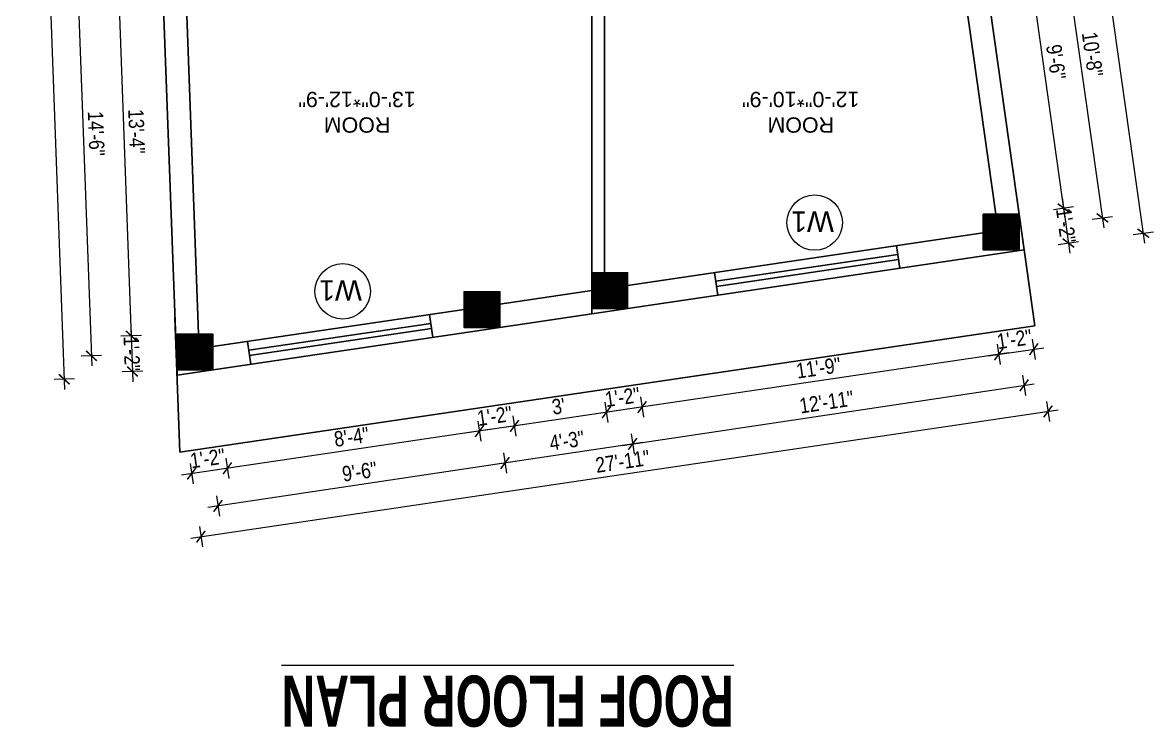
# Model space of a CAD drawing. Header units: inches. Extents: x -5142662 to -4941318, y -3361958 to -3160563.
# Drawn here: x -5005464.2 to -5005021.4, y -3262107.5 to -3261831.5 of the extents above; entities that cross this region are included whole.
import ezdxf

# ---------------------------------------------------------------- set-up
doc = ezdxf.new("R2010")
doc.units = ezdxf.units.IN
doc.header["$LTSCALE"] = 2
doc.header["$MEASUREMENT"] = 0
doc.header["$PDMODE"] = 34
doc.layers.get('0').update_dxf_attribs({"linetype": 'CONTINUOUS'})
doc.layers.get('DEFPOINTS').update_dxf_attribs({"color": 141, "linetype": 'CONTINUOUS'})
doc.layers.add('A-Hatch', color=7, linetype='CONTINUOUS')
for name, color, linetype, lineweight in [('Annotate-Lite.w', 177, 'CONTINUOUS', 9), ('DIM 1-100', 4, 'CONTINUOUS', 13), ('TEXT', 181, 'CONTINUOUS', 25), ('Text-100.w', 254, 'CONTINUOUS', 9)]:
    doc.layers.add(name, color=color, linetype=linetype, lineweight=lineweight)
doc.styles.add('Arial', font='arial.ttf', dxfattribs={"width": 0.8, "height": 12})
doc.styles.add('arial.', font='arial.ttf')
doc.styles.add('gaurav', font='arial.ttf')
doc.styles.get("Standard").update_dxf_attribs({"font": 'ARIALN.TTF'})
doc.dimstyles.new('1 by 96', dxfattribs={"dimtxt": 6, "dimasz": 4, "dimexe": 4, "dimexo": 4, "dimgap": 2, "dimtad": 1, "dimdec": 0, "dimzin": 0, "dimdsep": 46, "dimlunit": 4, "dimtxsty": 'Standard', "dimblk": 'ARCHTICK', "dimcen": 0, "dimdle": 4, "dimadec": 0, "dimazin": 0, "dimtfac": 1, "dimtdec": 0, "dimtix": 1, "dimtofl": 0, "dimtmove": 1, "dimatfit": 3, "dimldrblk": 'ARCHTICK', "dimfxl": 4, "dimfxlon": 1, "dimtolj": 1, "dimtzin": 0, "dimlwd": -1, "dimlwe": -1, "dimarcsym": 0})

# ---------------------------------------------------------------- blocks, each defined once
blk = doc.blocks.new('_ArchTick')
at = {"color": 0, "linetype": 'ByBlock', "const_width": 0.15}
blk.add_lwpolyline([(-0.5, -0.5), (0.5, 0.5)], dxfattribs=at)
blk = doc.blocks.new('*D1293')
at = {"layer": 'DEFPOINTS', "color": 0, "ltscale": 0.5, "transparency": 16777216}
for p in [(-5005091.82, -3261793.76), (-5005073.96, -3261906.51), (-5005056.56, -3261904.06)]:
    blk.add_point(p, dxfattribs=at)
at = {"layer": 'DIM 1-100', "color": 0, "ltscale": 0.5, "transparency": 16777216}
for p, q in [((-5005073.04, -3261787.08), (-5005056.01, -3261908.02)), ((-5005076.45, -3261791.6), (-5005068.52, -3261790.48)), ((-5005060.52, -3261904.61), (-5005052.6, -3261903.5))]:
    blk.add_line(p, q, dxfattribs=at)
at = {"layer": 'DIM 1-100', "color": 0, "ltscale": 0.5, "transparency": 16777216, "xscale": 4, "yscale": 4, "zscale": 4}
for p, rotation in [((-5005072.49, -3261791.04), 98.01894556998919), ((-5005056.56, -3261904.06), 278.0189455699892)]:
    blk.add_blockref('_ArchTick', p, dxfattribs=dict(at, rotation=rotation))
at = {"layer": 'DIM 1-100', "color": 0, "ltscale": 0.5, "transparency": 16777216, "insert": (-5005059.51, -3261846.84), "char_height": 6, "attachment_point": 5, "rotation": 278.0189}
blk.add_mtext('\\A1;9\'-6"', dxfattribs=at)
blk = doc.blocks.new('*D1294')
at = {"layer": 'DEFPOINTS', "color": 0, "ltscale": 0.5, "transparency": 16777216}
for p in [(-5005073.96, -3261906.51), (-5005054.63, -3261917.78), (-5005073.96, -3261920.51)]:
    blk.add_point(p, dxfattribs=at)
at = {"layer": 'DIM 1-100', "color": 0, "ltscale": 0.5, "transparency": 16777216}
for p, q in [((-5005057.12, -3261900.1), (-5005054.07, -3261921.74)), ((-5005060.52, -3261904.61), (-5005052.6, -3261903.5)), ((-5005058.59, -3261918.34), (-5005050.67, -3261917.23))]:
    blk.add_line(p, q, dxfattribs=at)
at = {"layer": 'DIM 1-100', "color": 0, "ltscale": 0.5, "transparency": 16777216, "xscale": 4, "yscale": 4, "zscale": 4}
for p, rotation in [((-5005056.56, -3261904.06), 98.01894556998919), ((-5005054.63, -3261917.78), 278.0189455699892)]:
    blk.add_blockref('_ArchTick', p, dxfattribs=dict(at, rotation=rotation))
at = {"layer": 'DIM 1-100', "color": 0, "ltscale": 0.5, "transparency": 16777216, "insert": (-5005055.6, -3261910.92), "char_height": 6, "attachment_point": 5, "rotation": 278.0189}
blk.add_mtext('\\A1;1\'-2"', dxfattribs=at)
blk = doc.blocks.new('*D1299')
at = {"layer": 'DEFPOINTS', "color": 0, "ltscale": 0.5, "transparency": 16777216}
for p in [(-5005098.82, -3261786.76), (-5005041.33, -3261907.92), (-5005080.96, -3261913.51)]:
    blk.add_point(p, dxfattribs=at)
at = {"layer": 'DIM 1-100', "color": 0, "ltscale": 0.5, "transparency": 16777216}
for p, q in [((-5005059.75, -3261777.22), (-5005040.78, -3261911.89)), ((-5005063.15, -3261781.74), (-5005055.23, -3261780.62)), ((-5005045.3, -3261908.48), (-5005037.37, -3261907.37))]:
    blk.add_line(p, q, dxfattribs=at)
at = {"layer": 'DIM 1-100', "color": 0, "ltscale": 0.5, "transparency": 16777216, "xscale": 4, "yscale": 4, "zscale": 4}
for p, rotation in [((-5005059.19, -3261781.18), 98.01894556998919), ((-5005041.33, -3261907.92), 278.0189455699892)]:
    blk.add_blockref('_ArchTick', p, dxfattribs=dict(at, rotation=rotation))
at = {"layer": 'DIM 1-100', "color": 0, "ltscale": 0.5, "transparency": 16777216, "insert": (-5005045.25, -3261843.85), "char_height": 6, "attachment_point": 5, "rotation": 278.0189}
blk.add_mtext('\\A1;10\'-8"', dxfattribs=at)
blk = doc.blocks.new('*D1300')
at = {"layer": 'DEFPOINTS', "color": 0, "ltscale": 0.5, "transparency": 16777216}
for p in [(-5005065.36, -3261629.69), (-5005112.03, -3261636.26), (-5005071.99, -3261920.51)]:
    blk.add_point(p, dxfattribs=at)
at = {"layer": 'DIM 1-100', "color": 0, "ltscale": 0.5, "transparency": 16777216}
for p, q in [((-5005024.76, -3261917.89), (-5005065.92, -3261625.73)), ((-5005069.32, -3261630.25), (-5005061.4, -3261629.13)), ((-5005029.28, -3261914.49), (-5005021.36, -3261913.37))]:
    blk.add_line(p, q, dxfattribs=at)
at = {"layer": 'DIM 1-100', "color": 0, "ltscale": 0.5, "transparency": 16777216, "xscale": 4, "yscale": 4, "zscale": 4}
for p, rotation in [((-5005065.36, -3261629.69), 98.01894551889023), ((-5005025.32, -3261913.93), 278.0189455188902)]:
    blk.add_blockref('_ArchTick', p, dxfattribs=dict(at, rotation=rotation))
at = {"layer": 'DIM 1-100', "color": 0, "ltscale": 0.5, "transparency": 16777216, "insert": (-5005040.33, -3261771.1), "char_height": 6, "attachment_point": 5, "rotation": 278.0189}
blk.add_mtext('\\A1;23\'-11"', dxfattribs=at)
blk = doc.blocks.new('*D1307')
at = {"layer": 'DEFPOINTS', "color": 0, "ltscale": 0.5, "transparency": 16777216}
for p in [(-5005410.2, -3261793.76), (-5005421.67, -3261954.11), (-5005403.71, -3261953.45)]:
    blk.add_point(p, dxfattribs=at)
at = {"layer": 'DIM 1-100', "color": 0, "ltscale": 0.5, "transparency": 16777216}
for p, q in [((-5005427.72, -3261790.41), (-5005421.52, -3261958.11)), ((-5005423.57, -3261794.26), (-5005431.56, -3261794.55)), ((-5005417.67, -3261953.96), (-5005425.67, -3261954.26))]:
    blk.add_line(p, q, dxfattribs=at)
at = {"layer": 'DIM 1-100', "color": 0, "ltscale": 0.5, "transparency": 16777216, "xscale": 4, "yscale": 4, "zscale": 4}
for p, rotation in [((-5005427.57, -3261794.41), 92.11435360314157), ((-5005421.67, -3261954.11), 272.1143536031416)]:
    blk.add_blockref('_ArchTick', p, dxfattribs=dict(at, rotation=rotation))
at = {"layer": 'DIM 1-100', "color": 0, "ltscale": 0.5, "transparency": 16777216, "insert": (-5005419.56, -3261874.07), "char_height": 6, "attachment_point": 5, "rotation": 272.1144}
blk.add_mtext('\\A1;13\'-4"', dxfattribs=at)
blk = doc.blocks.new('*D1308')
at = {"layer": 'DEFPOINTS', "color": 0, "ltscale": 0.5, "transparency": 16777216}
for p in [(-5005403.71, -3261953.45), (-5005421.16, -3261968.09), (-5005403.71, -3261967.45)]:
    blk.add_point(p, dxfattribs=at)
at = {"layer": 'DIM 1-100', "color": 0, "ltscale": 0.5, "transparency": 16777216}
for p, q in [((-5005421.82, -3261950.11), (-5005421.01, -3261972.09)), ((-5005417.67, -3261953.96), (-5005425.67, -3261954.26)), ((-5005417.16, -3261967.94), (-5005425.15, -3261968.24))]:
    blk.add_line(p, q, dxfattribs=at)
at = {"layer": 'DIM 1-100', "color": 0, "ltscale": 0.5, "transparency": 16777216, "xscale": 4, "yscale": 4, "zscale": 4}
for p, rotation in [((-5005421.67, -3261954.11), 92.11435360314157), ((-5005421.16, -3261968.09), 272.1143536031416)]:
    blk.add_blockref('_ArchTick', p, dxfattribs=dict(at, rotation=rotation))
at = {"layer": 'DIM 1-100', "color": 0, "ltscale": 0.5, "transparency": 16777216, "insert": (-5005421.41, -3261961.1), "char_height": 6, "attachment_point": 5, "rotation": 272.1144}
blk.add_mtext('\\A1;1\'-2"', dxfattribs=at)
blk = doc.blocks.new('*D1310')
at = {"layer": 'DEFPOINTS', "color": 0, "ltscale": 0.5, "transparency": 16777216}
for p in [(-5005403.2, -3261786.76), (-5005437.25, -3261961.94), (-5005396.71, -3261960.45)]:
    blk.add_point(p, dxfattribs=at)
at = {"layer": 'DIM 1-100', "color": 0, "ltscale": 0.5, "transparency": 16777216}
for p, q in [((-5005443.81, -3261784.26), (-5005437.11, -3261965.94)), ((-5005439.67, -3261788.11), (-5005447.66, -3261788.41)), ((-5005433.26, -3261961.8), (-5005441.25, -3261962.09))]:
    blk.add_line(p, q, dxfattribs=at)
at = {"layer": 'DIM 1-100', "color": 0, "ltscale": 0.5, "transparency": 16777216, "xscale": 4, "yscale": 4, "zscale": 4}
for p, rotation in [((-5005443.67, -3261788.26), 92.11435360314157), ((-5005437.25, -3261961.94), 272.1143536031416)]:
    blk.add_blockref('_ArchTick', p, dxfattribs=dict(at, rotation=rotation))
at = {"layer": 'DIM 1-100', "color": 0, "ltscale": 0.5, "transparency": 16777216, "insert": (-5005435.4, -3261874.91), "char_height": 6, "attachment_point": 5, "rotation": 272.1144}
blk.add_mtext('\\A1;14\'-6"', dxfattribs=at)
blk = doc.blocks.new('*D1311')
at = {"layer": 'DEFPOINTS', "color": 0, "ltscale": 0.5, "transparency": 16777216}
for p in [(-5005416.01, -3261636.26), (-5005447.89, -3261971.15), (-5005403.71, -3261969.51)]:
    blk.add_point(p, dxfattribs=at)
at = {"layer": 'DIM 1-100', "color": 0, "ltscale": 0.5, "transparency": 16777216}
for p, q in [((-5005460.34, -3261633.9), (-5005447.74, -3261975.14)), ((-5005456.19, -3261637.75), (-5005464.19, -3261638.04)), ((-5005443.89, -3261971), (-5005451.88, -3261971.29))]:
    blk.add_line(p, q, dxfattribs=at)
at = {"layer": 'DIM 1-100', "color": 0, "ltscale": 0.5, "transparency": 16777216, "xscale": 4, "yscale": 4, "zscale": 4}
for p, rotation in [((-5005460.19, -3261637.9), 92.11435361988767), ((-5005447.89, -3261971.15), 272.1143536198877)]:
    blk.add_blockref('_ArchTick', p, dxfattribs=dict(at, rotation=rotation))
at = {"layer": 'DIM 1-100', "color": 0, "ltscale": 0.5, "transparency": 16777216, "insert": (-5005448.98, -3261804.33), "char_height": 6, "attachment_point": 5, "rotation": 272.1144}
blk.add_mtext('\\A1;27\'-9"', dxfattribs=at)
blk = doc.blocks.new('*D1312')
at = {"layer": 'DEFPOINTS', "color": 0, "ltscale": 0.5, "transparency": 16777216}
for p in [(-5005087.96, -3261920.51), (-5005227.27, -3261943.45), (-5005221.57, -3261982.02)]:
    blk.add_point(p, dxfattribs=at)
at = {"layer": 'DIM 1-100', "color": 0, "ltscale": 0.5, "transparency": 16777216}
for p, q in [((-5005082.51, -3261957.44), (-5005081.34, -3261965.35)), ((-5005077.96, -3261960.81), (-5005225.53, -3261982.61)), ((-5005222.15, -3261978.07), (-5005220.99, -3261985.98))]:
    blk.add_line(p, q, dxfattribs=at)
at = {"layer": 'DIM 1-100', "color": 0, "ltscale": 0.5, "transparency": 16777216, "xscale": 4, "yscale": 4, "zscale": 4}
for p, rotation in [((-5005081.92, -3261961.39), 8.403880674302178), ((-5005221.57, -3261982.02), 188.4038806743022)]:
    blk.add_blockref('_ArchTick', p, dxfattribs=dict(at, rotation=rotation))
at = {"layer": 'DIM 1-100', "color": 0, "ltscale": 0.5, "transparency": 16777216, "insert": (-5005152.49, -3261966.7), "char_height": 6, "attachment_point": 5, "rotation": 8.4039}
blk.add_mtext('\\A1;11\'-9"', dxfattribs=at)
blk = doc.blocks.new('*D1313')
at = {"layer": 'DEFPOINTS', "color": 0, "ltscale": 0.5, "transparency": 16777216}
for p in [(-5005241.27, -3261945.52), (-5005227.27, -3261943.45), (-5005235.57, -3261984.09)]:
    blk.add_point(p, dxfattribs=at)
at = {"layer": 'DIM 1-100', "color": 0, "ltscale": 0.5, "transparency": 16777216}
for p, q in [((-5005217.61, -3261981.44), (-5005239.53, -3261984.68)), ((-5005236.15, -3261980.14), (-5005234.99, -3261988.05)), ((-5005222.15, -3261978.07), (-5005220.99, -3261985.98))]:
    blk.add_line(p, q, dxfattribs=at)
at = {"layer": 'DIM 1-100', "color": 0, "ltscale": 0.5, "transparency": 16777216, "xscale": 4, "yscale": 4, "zscale": 4}
for p, rotation in [((-5005235.57, -3261984.09), 188.4038806743022), ((-5005221.57, -3261982.02), 8.403880674302178)]:
    blk.add_blockref('_ArchTick', p, dxfattribs=dict(at, rotation=rotation))
at = {"layer": 'DIM 1-100', "color": 0, "ltscale": 0.5, "transparency": 16777216, "insert": (-5005229.3, -3261978.1), "char_height": 6, "attachment_point": 5, "rotation": 8.4039}
blk.add_mtext('\\A1;1\'-2"', dxfattribs=at)
blk = doc.blocks.new('*D1314')
at = {"layer": 'DEFPOINTS', "color": 0, "ltscale": 0.5, "transparency": 16777216}
for p in [(-5005241.27, -3261945.52), (-5005277.27, -3261950.83), (-5005271.57, -3261989.41)]:
    blk.add_point(p, dxfattribs=at)
at = {"layer": 'DIM 1-100', "color": 0, "ltscale": 0.5, "transparency": 16777216}
for p, q in [((-5005236.15, -3261980.14), (-5005234.99, -3261988.05)), ((-5005231.61, -3261983.51), (-5005275.53, -3261990)), ((-5005272.15, -3261985.45), (-5005270.99, -3261993.37))]:
    blk.add_line(p, q, dxfattribs=at)
at = {"layer": 'DIM 1-100', "color": 0, "ltscale": 0.5, "transparency": 16777216, "xscale": 4, "yscale": 4, "zscale": 4}
for p, rotation in [((-5005235.57, -3261984.09), 8.403880674302178), ((-5005271.57, -3261989.41), 188.4038806743022)]:
    blk.add_blockref('_ArchTick', p, dxfattribs=dict(at, rotation=rotation))
at = {"layer": 'DIM 1-100', "color": 0, "ltscale": 0.5, "transparency": 16777216, "insert": (-5005254.31, -3261981.74), "char_height": 6, "attachment_point": 5, "rotation": 8.4039}
blk.add_mtext("\\A1;3'", dxfattribs=at)
blk = doc.blocks.new('*D1315')
at = {"layer": 'DEFPOINTS', "color": 0, "ltscale": 0.5, "transparency": 16777216}
for p in [(-5005291.27, -3261950.83), (-5005277.27, -3261950.83), (-5005285.27, -3261991.44)]:
    blk.add_point(p, dxfattribs=at)
at = {"layer": 'DIM 1-100', "color": 0, "ltscale": 0.5, "transparency": 16777216}
for p, q in [((-5005272.15, -3261985.45), (-5005270.99, -3261993.37)), ((-5005267.61, -3261988.83), (-5005289.23, -3261992.02)), ((-5005285.86, -3261987.48), (-5005284.69, -3261995.39))]:
    blk.add_line(p, q, dxfattribs=at)
at = {"layer": 'DIM 1-100', "color": 0, "ltscale": 0.5, "transparency": 16777216, "xscale": 4, "yscale": 4, "zscale": 4}
for p, rotation in [((-5005271.57, -3261989.41), 8.403880674302178), ((-5005285.27, -3261991.44), 188.4038806743022)]:
    blk.add_blockref('_ArchTick', p, dxfattribs=dict(at, rotation=rotation))
at = {"layer": 'DIM 1-100', "color": 0, "ltscale": 0.5, "transparency": 16777216, "insert": (-5005279.33, -3261985.49), "char_height": 6, "attachment_point": 5, "rotation": 8.4039}
blk.add_mtext('\\A1;1\'-2"', dxfattribs=at)
blk = doc.blocks.new('*D1316')
at = {"layer": 'DEFPOINTS', "color": 0, "ltscale": 0.5, "transparency": 16777216}
for p in [(-5005291.27, -3261950.83), (-5005389.71, -3261967.45), (-5005384.01, -3262006.02)]:
    blk.add_point(p, dxfattribs=at)
at = {"layer": 'DIM 1-100', "color": 0, "ltscale": 0.5, "transparency": 16777216}
for p, q in [((-5005281.31, -3261990.85), (-5005387.97, -3262006.61)), ((-5005285.86, -3261987.48), (-5005284.69, -3261995.39)), ((-5005384.6, -3262002.07), (-5005383.43, -3262009.98))]:
    blk.add_line(p, q, dxfattribs=at)
at = {"layer": 'DIM 1-100', "color": 0, "ltscale": 0.5, "transparency": 16777216, "xscale": 4, "yscale": 4, "zscale": 4}
for p, rotation in [((-5005285.27, -3261991.44), 8.403880674302178), ((-5005384.01, -3262006.02), 188.4038806743022)]:
    blk.add_blockref('_ArchTick', p, dxfattribs=dict(at, rotation=rotation))
at = {"layer": 'DIM 1-100', "color": 0, "ltscale": 0.5, "transparency": 16777216, "insert": (-5005335.38, -3261993.72), "char_height": 6, "attachment_point": 5, "rotation": 8.4039}
blk.add_mtext('\\A1;8\'-4"', dxfattribs=at)
blk = doc.blocks.new('*D1317')
at = {"layer": 'DEFPOINTS', "color": 0, "ltscale": 0.5, "transparency": 16777216}
for p in [(-5005389.71, -3261967.45), (-5005403.71, -3261969.51), (-5005398.01, -3262008.09)]:
    blk.add_point(p, dxfattribs=at)
at = {"layer": 'DIM 1-100', "color": 0, "ltscale": 0.5, "transparency": 16777216}
for p, q in [((-5005398.6, -3262004.13), (-5005397.43, -3262012.05)), ((-5005384.6, -3262002.07), (-5005383.43, -3262009.98)), ((-5005380.05, -3262005.44), (-5005401.97, -3262008.68))]:
    blk.add_line(p, q, dxfattribs=at)
at = {"layer": 'DIM 1-100', "color": 0, "ltscale": 0.5, "transparency": 16777216, "xscale": 4, "yscale": 4, "zscale": 4}
for p, rotation in [((-5005384.01, -3262006.02), 8.403880674302178), ((-5005398.01, -3262008.09), 188.4038806743022)]:
    blk.add_blockref('_ArchTick', p, dxfattribs=dict(at, rotation=rotation))
at = {"layer": 'DIM 1-100', "color": 0, "ltscale": 0.5, "transparency": 16777216, "insert": (-5005391.74, -3262002.1), "char_height": 6, "attachment_point": 5, "rotation": 8.4039}
blk.add_mtext('\\A1;1\'-2"', dxfattribs=at)
blk = doc.blocks.new('*D1318')
at = {"layer": 'DEFPOINTS', "color": 0, "ltscale": 0.5, "transparency": 16777216}
for p in [(-5005087.96, -3261920.51), (-5005073.96, -3261920.51), (-5005068.22, -3261959.37)]:
    blk.add_point(p, dxfattribs=at)
at = {"layer": 'DIM 1-100', "color": 0, "ltscale": 0.5, "transparency": 16777216}
for p, q in [((-5005068.81, -3261955.41), (-5005067.64, -3261963.33)), ((-5005085.88, -3261961.98), (-5005064.26, -3261958.78)), ((-5005082.51, -3261957.44), (-5005081.34, -3261965.35))]:
    blk.add_line(p, q, dxfattribs=at)
at = {"layer": 'DIM 1-100', "color": 0, "ltscale": 0.5, "transparency": 16777216, "xscale": 4, "yscale": 4, "zscale": 4}
for p, rotation in [((-5005081.92, -3261961.39), 188.4038806743022), ((-5005068.22, -3261959.37), 8.403880674302195)]:
    blk.add_blockref('_ArchTick', p, dxfattribs=dict(at, rotation=rotation))
at = {"layer": 'DIM 1-100', "color": 0, "ltscale": 0.5, "transparency": 16777216, "insert": (-5005075.8, -3261955.42), "char_height": 6, "attachment_point": 5, "rotation": 8.4039}
blk.add_mtext('\\A1;1\'-2"', dxfattribs=at)
blk = doc.blocks.new('*D1319')
at = {"layer": 'DEFPOINTS', "color": 0, "ltscale": 0.5, "transparency": 16777216}
for p in [(-5005080.96, -3261913.51), (-5005234.27, -3261936.45), (-5005071.98, -3261973.51)]:
    blk.add_point(p, dxfattribs=at)
at = {"layer": 'DIM 1-100', "color": 0, "ltscale": 0.5, "transparency": 16777216}
for p, q in [((-5005229.25, -3261997.04), (-5005068.03, -3261972.92)), ((-5005072.58, -3261969.55), (-5005071.39, -3261977.46)), ((-5005225.88, -3261992.49), (-5005224.7, -3262000.4))]:
    blk.add_line(p, q, dxfattribs=at)
at = {"layer": 'DIM 1-100', "color": 0, "ltscale": 0.5, "transparency": 16777216, "xscale": 4, "yscale": 4, "zscale": 4}
for p, rotation in [((-5005071.98, -3261973.51), 8.510423086332313), ((-5005225.29, -3261996.45), 188.5104230863323)]:
    blk.add_blockref('_ArchTick', p, dxfattribs=dict(at, rotation=rotation))
at = {"layer": 'DIM 1-100', "color": 0, "ltscale": 0.5, "transparency": 16777216, "insert": (-5005149.38, -3261980.02), "char_height": 6, "attachment_point": 5, "rotation": 8.5104}
blk.add_mtext('\\A1;12\'-11"', dxfattribs=at)
blk = doc.blocks.new('*D1320')
at = {"layer": 'DEFPOINTS', "color": 0, "ltscale": 0.5, "transparency": 16777216}
for p in [(-5005234.27, -3261936.45), (-5005284.27, -3261943.83), (-5005275.28, -3262003.93)]:
    blk.add_point(p, dxfattribs=at)
at = {"layer": 'DIM 1-100', "color": 0, "ltscale": 0.5, "transparency": 16777216}
for p, q in [((-5005225.88, -3261992.49), (-5005224.7, -3262000.4)), ((-5005221.33, -3261995.86), (-5005279.23, -3262004.52)), ((-5005275.87, -3261999.97), (-5005274.68, -3262007.88))]:
    blk.add_line(p, q, dxfattribs=at)
at = {"layer": 'DIM 1-100', "color": 0, "ltscale": 0.5, "transparency": 16777216, "xscale": 4, "yscale": 4, "zscale": 4}
for p, rotation in [((-5005225.29, -3261996.45), 8.510423103849032), ((-5005275.28, -3262003.93), 188.510423103849)]:
    blk.add_blockref('_ArchTick', p, dxfattribs=dict(at, rotation=rotation))
at = {"layer": 'DIM 1-100', "color": 0, "ltscale": 0.5, "transparency": 16777216, "insert": (-5005251.03, -3261995.18), "char_height": 6, "attachment_point": 5, "rotation": 8.5104}
blk.add_mtext('\\A1;4\'-3"', dxfattribs=at)
blk = doc.blocks.new('*D1321')
at = {"layer": 'DEFPOINTS', "color": 0, "ltscale": 0.5, "transparency": 16777216}
for p in [(-5005284.27, -3261943.83), (-5005396.71, -3261960.45), (-5005387.69, -3262020.75)]:
    blk.add_point(p, dxfattribs=at)
at = {"layer": 'DIM 1-100', "color": 0, "ltscale": 0.5, "transparency": 16777216}
for p, q in [((-5005275.87, -3261999.97), (-5005274.68, -3262007.88)), ((-5005271.32, -3262003.34), (-5005391.64, -3262021.34)), ((-5005388.28, -3262016.79), (-5005387.09, -3262024.7))]:
    blk.add_line(p, q, dxfattribs=at)
at = {"layer": 'DIM 1-100', "color": 0, "ltscale": 0.5, "transparency": 16777216, "xscale": 4, "yscale": 4, "zscale": 4}
for p, rotation in [((-5005275.28, -3262003.93), 8.510423103849032), ((-5005387.69, -3262020.75), 188.510423103849)]:
    blk.add_blockref('_ArchTick', p, dxfattribs=dict(at, rotation=rotation))
at = {"layer": 'DIM 1-100', "color": 0, "ltscale": 0.5, "transparency": 16777216, "insert": (-5005332.23, -3262007.33), "char_height": 6, "attachment_point": 5, "rotation": 8.5104}
blk.add_mtext('\\A1;9\'-6"', dxfattribs=at)
blk = doc.blocks.new('*D1322')
at = {"layer": 'DEFPOINTS', "color": 0, "ltscale": 0.5, "transparency": 16777216}
for p in [(-5005071.99, -3261920.51), (-5005403.71, -3261969.51), (-5005062.65, -3261983.76)]:
    blk.add_point(p, dxfattribs=at)
at = {"layer": 'DIM 1-100', "color": 0, "ltscale": 0.5, "transparency": 16777216}
for p, q in [((-5005063.23, -3261979.8), (-5005062.06, -3261987.71)), ((-5005398.32, -3262033.35), (-5005058.69, -3261983.17)), ((-5005394.95, -3262028.81), (-5005393.78, -3262036.72))]:
    blk.add_line(p, q, dxfattribs=at)
at = {"layer": 'DIM 1-100', "color": 0, "ltscale": 0.5, "transparency": 16777216, "xscale": 4, "yscale": 4, "zscale": 4}
for p, rotation in [((-5005062.65, -3261983.76), 8.403880655919313), ((-5005394.37, -3262032.76), 188.4038806559193)]:
    blk.add_blockref('_ArchTick', p, dxfattribs=dict(at, rotation=rotation))
at = {"layer": 'DIM 1-100', "color": 0, "ltscale": 0.5, "transparency": 16777216, "insert": (-5005229.24, -3262003.3), "char_height": 6, "attachment_point": 5, "rotation": 8.4039}
blk.add_mtext('\\A1;27\'-11"', dxfattribs=at)

msp = doc.modelspace()

# ---------------------------------------------------------------- hatches: boundary and pattern name
at = {"layer": 'A-Hatch', "ltscale": 0.5}
h = msp.add_hatch(dxfattribs=at)
h.set_pattern_fill('ANSI31', color=256, angle=180)
h.set_pattern_definition([(225, (-10096506.67526, -6520325.97808), (0.0883883476483, -0.0883883476483), [])])
h.paths.add_polyline_path([(-5005087.96, -3261920.51), (-5005073.96, -3261920.51), (-5005073.96, -3261906.51), (-5005087.96, -3261906.51)])
h = msp.add_hatch(dxfattribs=at)
h.set_pattern_fill('ANSI31', color=256, angle=180)
h.set_pattern_definition([(225, (-10096659.98226, -6520348.91848), (0.0883883476483, -0.0883883476483), [])])
h.paths.add_polyline_path([(-5005241.27, -3261943.45), (-5005227.27, -3261943.45), (-5005227.27, -3261929.45), (-5005241.27, -3261929.45)])
h = msp.add_hatch(dxfattribs=at)
h.set_pattern_fill('ANSI31', color=256, angle=180)
h.set_pattern_definition([(225, (-10096709.98226, -6520356.3053), (0.0883883476483, -0.0883883476483), [])])
h.paths.add_polyline_path([(-5005291.27, -3261950.83), (-5005277.27, -3261950.83), (-5005277.27, -3261936.83), (-5005291.27, -3261936.83)])
h = msp.add_hatch(dxfattribs=at)
h.set_pattern_fill('ANSI31', color=256, angle=180)
h.set_pattern_definition([(225, (-10096822.42328, -6520372.91693), (0.0883883476483, -0.0883883476483), [])])
h.paths.add_polyline_path([(-5005403.71, -3261967.45), (-5005389.71, -3261967.45), (-5005389.71, -3261953.45), (-5005403.71, -3261953.45)])

# ---------------------------------------------------------------- linework, layer by layer
at = {"ltscale": 0.5}
for p, q in [((-5005241.27, -3261789.26), (-5005241.27, -3261936.22)), ((-5005401.19, -3261793.76), (-5005395.3, -3261953.45)), ((-5005236.27, -3261793.76), (-5005236.27, -3261929.45)), ((-5005083.05, -3261906.51), (-5005098.93, -3261793.76)), ((-5005073.96, -3261906.51), (-5005067.8, -3261950.21)), ((-5005227.27, -3261934.35), (-5005087.96, -3261913.77)), ((-5005122, -3261918.8), (-5005120.69, -3261927.7)), ((-5005121.49, -3261922.26), (-5005192.72, -3261932.78)), ((-5005121.2, -3261924.24), (-5005192.43, -3261934.76)), ((-5005193.23, -3261929.32), (-5005191.91, -3261938.22)), ((-5005241.27, -3261936.42), (-5005277.27, -3261941.74)), ((-5005389.71, -3261958.35), (-5005291.27, -3261943.81)), ((-5005304.88, -3261945.82), (-5005303.56, -3261954.72)), ((-5005241.27, -3261945.52), (-5005277.27, -3261950.83)), ((-5005241.27, -3261943.45), (-5005241.27, -3261945.52)), ((-5005402.6, -3261999.68), (-5005404.54, -3261947.11)), ((-5005402.6, -3261999.68), (-5005067.8, -3261950.21)), ((-5005304.36, -3261949.28), (-5005375.59, -3261959.8)), ((-5005304.07, -3261951.26), (-5005375.3, -3261961.78)), ((-5005376.1, -3261956.34), (-5005374.79, -3261965.24))]:
    msp.add_line(p, q, dxfattribs=at)
for points in [[(-5005277.27, -3261636.26), (-5005416.01, -3261636.26), (-5005403.71, -3261969.51), (-5005277.27, -3261950.83)], [(-5005241.27, -3261945.52), (-5005071.99, -3261920.51), (-5005112.03, -3261636.26), (-5005126.03, -3261636.26)]]:
    msp.add_lwpolyline(points, dxfattribs=at)
for points in [[(-5005073.96, -3261920.51), (-5005087.96, -3261920.51), (-5005087.96, -3261906.51), (-5005073.96, -3261906.51)], [(-5005227.27, -3261943.45), (-5005241.27, -3261943.45), (-5005241.27, -3261929.45), (-5005227.27, -3261929.45)], [(-5005277.27, -3261950.83), (-5005291.27, -3261950.83), (-5005291.27, -3261936.83), (-5005277.27, -3261936.83)], [(-5005389.71, -3261967.45), (-5005403.71, -3261967.45), (-5005403.71, -3261953.45), (-5005389.71, -3261953.45)]]:
    msp.add_lwpolyline(points, close=True, dxfattribs=at)
at = {"layer": 'Annotate-Lite.w', "ltscale": 0.005}
for centre in [(-5005154, -3261909.78), (-5005338.85, -3261936.7)]:
    msp.add_circle(centre, 10.86, dxfattribs=at)

# ---------------------------------------------------------------- texts
at = {"layer": 'Annotate-Lite.w', "ltscale": 0.005, "char_height": 8, "attachment_point": 1, "rotation": 180, "style": 'gaurav'}
for insert in [(-5005146.46, -3261913.43), (-5005331.31, -3261940.35)]:
    msp.add_mtext_dynamic_manual_height_columns('W1', width=8, gutter_width=100, heights=[0], dxfattribs=dict(at, insert=insert))
at = {"layer": 'TEXT', "lineweight": -2, "char_height": 6, "attachment_point": 5, "rotation": 180, "style": 'arial.'}
for s, insert in [('ROOM\\P13\'-0"*12\'-9"', (-5005333.22, -3261866.52)), ('ROOM\\P12\'-0"*10\'-9"', (-5005159.46, -3261866.52))]:
    msp.add_mtext_dynamic_manual_height_columns(s, width=45.7314, gutter_width=30, heights=[0], dxfattribs=dict(at, insert=insert))
at = {"layer": 'Text-100.w', "insert": (-5005274.23, -3262107.17), "char_height": 20, "width": 569.1024, "attachment_point": 2, "rotation": 180, "style": 'Arial'}
msp.add_mtext('\\A1;{\\fArial Narrow|b1|i0|c0|p34;\\LROOF FLOOR PLAN}', dxfattribs=at)

# ---------------------------------------------------------------- dimensions: what is measured, and where the dimension line sits
at = {"layer": 'DIM 1-100', "ltscale": 0.5}
for p1, p2, distance, picture, middle in [((-5005071.99, -3261920.51), (-5005112.03, -3261636.26), -47.13, '*D1300', (-5005040.33, -3261771.1)), ((-5005416.01, -3261636.26), (-5005403.71, -3261969.51), -44.21, '*D1311', (-5005448.98, -3261804.33)), ((-5005234.27, -3261936.45), (-5005080.96, -3261913.51), -60.67, '*D1319', (-5005149.38, -3261980.02)), ((-5005403.71, -3261969.51), (-5005071.99, -3261920.51), -63.94, '*D1322', (-5005229.24, -3262003.3))]:
    dim = msp.add_aligned_dim(p1=p1, p2=p2, distance=distance, dimstyle='1 by 96', dxfattribs=at)
    dim.commit()
    dim.dimension.update_dxf_attribs({"geometry": picture, "text_midpoint": middle})
for base, p1, p2, angle, picture, middle in [((-5005041.33, -3261907.92), (-5005098.82, -3261786.76), (-5005080.96, -3261913.51), 98.0189, '*D1299', (-5005045.25, -3261843.85)), ((-5005437.25, -3261961.94), (-5005403.2, -3261786.76), (-5005396.71, -3261960.45), 92.1144, '*D1310', (-5005435.4, -3261874.91)), ((-5005056.56, -3261904.06), (-5005091.82, -3261793.76), (-5005073.96, -3261906.51), 98.0189, '*D1293', (-5005059.51, -3261846.84)), ((-5005421.67, -3261954.11), (-5005410.2, -3261793.76), (-5005403.71, -3261953.45), 92.1144, '*D1307', (-5005419.56, -3261874.07)), ((-5005221.57, -3261982.02), (-5005087.96, -3261920.51), (-5005227.27, -3261943.45), 8.4039, '*D1312', (-5005152.49, -3261966.7)), ((-5005275.28, -3262003.93), (-5005234.27, -3261936.45), (-5005284.27, -3261943.83), 188.5104, '*D1320', (-5005251.03, -3261995.18)), ((-5005387.69, -3262020.75), (-5005284.27, -3261943.83), (-5005396.71, -3261960.45), 188.5104, '*D1321', (-5005332.23, -3262007.33)), ((-5005271.57, -3261989.41), (-5005241.27, -3261945.52), (-5005277.27, -3261950.83), 8.4039, '*D1314', (-5005254.31, -3261981.74)), ((-5005384.01, -3262006.02), (-5005291.27, -3261950.83), (-5005389.71, -3261967.45), 8.4039, '*D1316', (-5005335.38, -3261993.72))]:
    dim = msp.add_linear_dim(base=base, p1=p1, p2=p2, angle=angle, dimstyle='1 by 96', dxfattribs=at)
    dim.commit()
    dim.dimension.update_dxf_attribs({"geometry": picture, "text_midpoint": middle})
for base, p1, p2, angle, picture, middle in [((-5005054.63, -3261917.78), (-5005073.96, -3261906.51), (-5005073.96, -3261920.51), 98.0189, '*D1294', (-5005060.56, -3261911.62)), ((-5005068.22, -3261959.37), (-5005087.96, -3261920.51), (-5005073.96, -3261920.51), 8.4039, '*D1318', (-5005075.07, -3261960.38)), ((-5005235.57, -3261984.09), (-5005227.27, -3261943.45), (-5005241.27, -3261945.52), 8.4039, '*D1313', (-5005228.57, -3261983.06)), ((-5005421.16, -3261968.09), (-5005403.71, -3261953.45), (-5005403.71, -3261967.45), 92.1144, '*D1308', (-5005426.42, -3261961.28)), ((-5005285.27, -3261991.44), (-5005277.27, -3261950.83), (-5005291.27, -3261950.83), 8.4039, '*D1315', (-5005278.6, -3261990.45)), ((-5005398.01, -3262008.09), (-5005389.71, -3261967.45), (-5005403.71, -3261969.51), 8.4039, '*D1317', (-5005391.01, -3262007.06))]:
    dim = msp.add_linear_dim(base=base, p1=p1, p2=p2, angle=angle, dimstyle='1 by 96', dxfattribs=at)
    dim.commit()
    dim.dimension.update_dxf_attribs({"geometry": picture, "text_midpoint": middle, "dimtype": 160})

doc.saveas('drawing.dxf')
